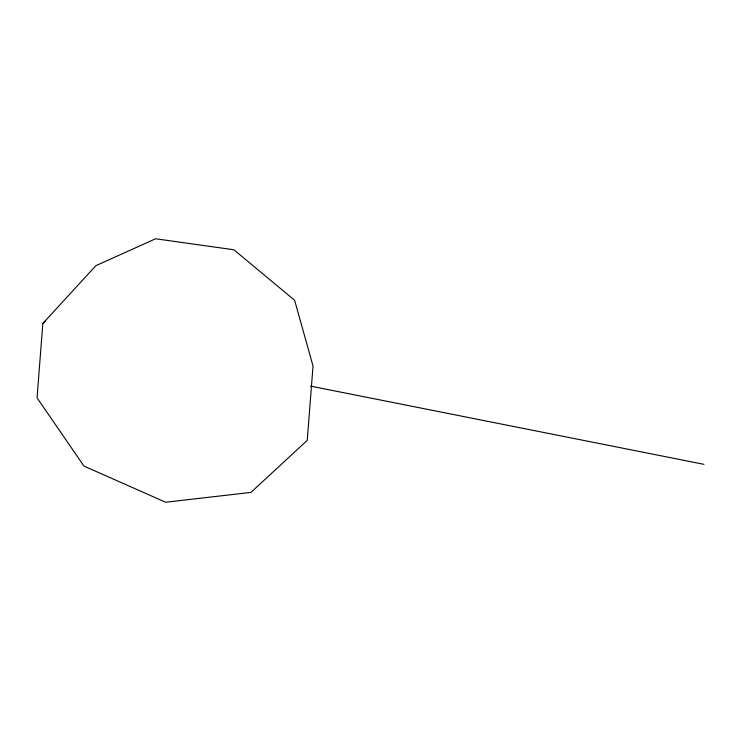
<?xml version="1.0" encoding="UTF-8"?>
<svg xmlns="http://www.w3.org/2000/svg" width="741" height="741" viewBox="0 0 741 741"><rect width="100%" height="100%" fill="white"/><g stroke="black" fill="none" stroke-linecap="round" stroke-linejoin="round"><path stroke-width="1.11" d="M42.839 323.456L37.05 397.815L83.965 466.098L165.669 502.231L250.949 492.404L307.237 440.376L313.026 366.017L294.603 300.244L233.887 249.773L155.601 238.769L95.904 265.667L42.839 323.456L45.358 321.122M310.562 386.117L703.95 464.329"/></g></svg>
